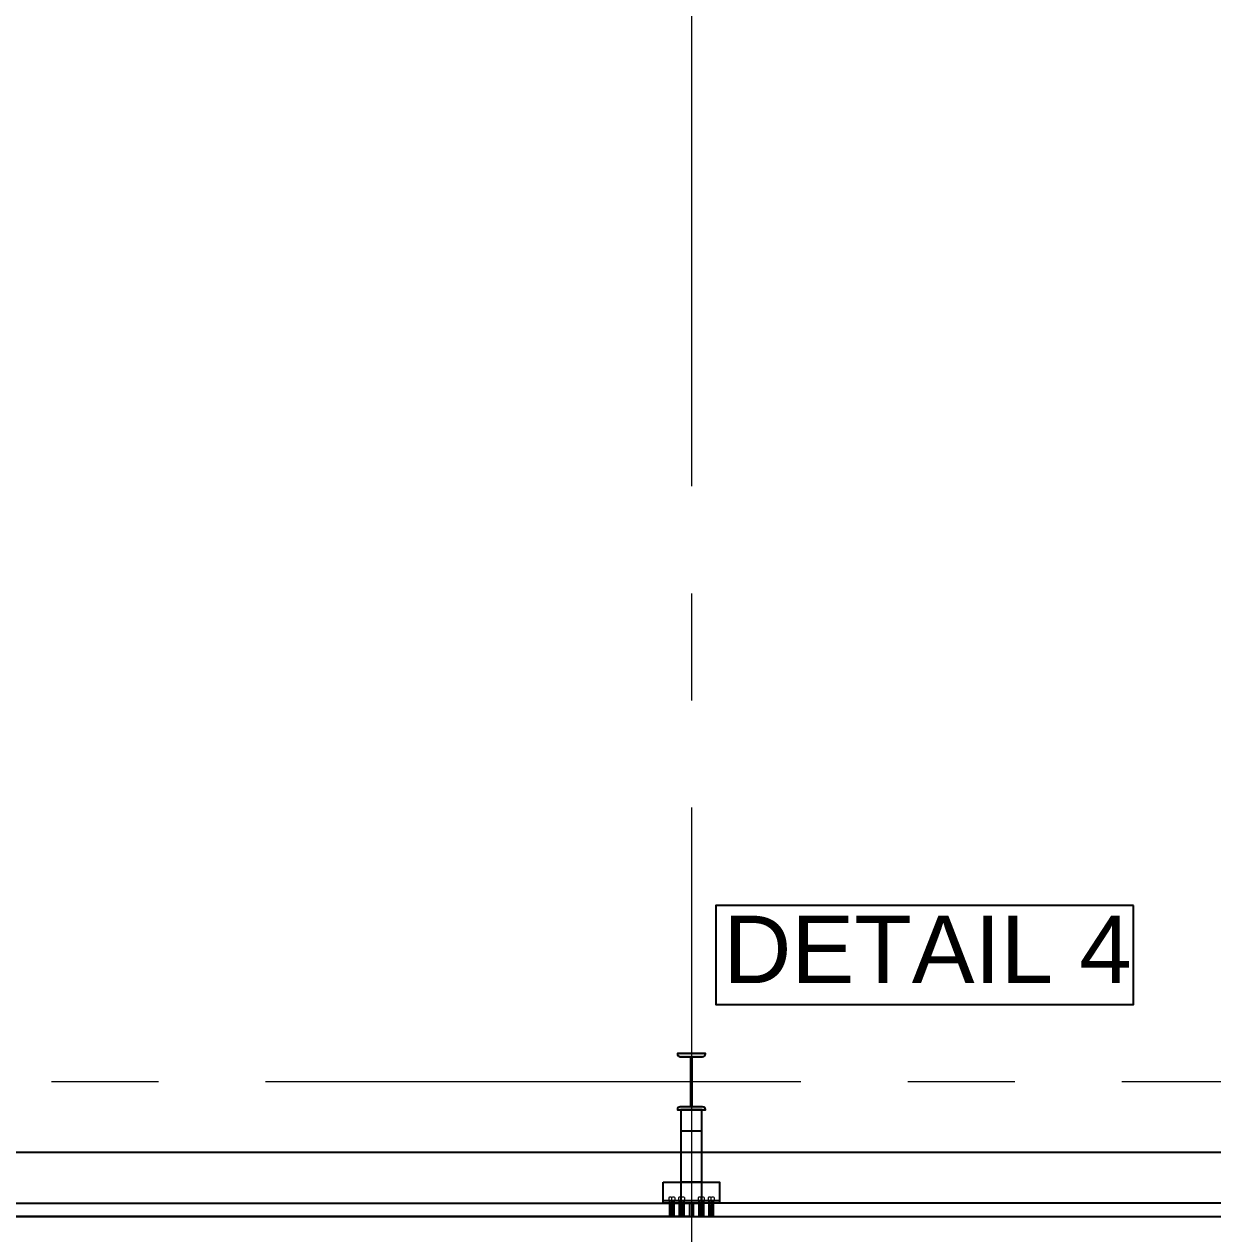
# Model space of a CAD drawing. Header units: millimetres. Extents: x 3470347 to 5996549, y -3470518 to 17149644.
# Drawn here: x 4849918 to 4854148, y 6611046 to 6615350 of the extents above; entities that cross this region are included whole.
import ezdxf
from ezdxf.enums import TextEntityAlignment as Align

# ---------------------------------------------------------------- set-up
doc = ezdxf.new("R2010")
doc.units = ezdxf.units.MM
doc.header["$MEASUREMENT"] = 0
doc.linetypes.add('CENTER', pattern=[50.8, 31.75, -6.35, 6.35, -6.35])
doc.layers.get('0').update_dxf_attribs({"linetype": 'CONTINUOUS', "lineweight": 25})
doc.layers.add('5', color=3, linetype='CONTINUOUS')
doc.layers.add('lintel', color=2, linetype='CONTINUOUS')
doc.layers.add('CENTER', color=8, linetype='CENTER', lineweight=0)
doc.layers.add('channnel', color=2, linetype='CONTINUOUS', lineweight=15)
doc.styles.add('TEXT3', font='geniso.shx')
doc.styles.add('TITLE', font='arial.ttf')

msp = doc.modelspace()

# ---------------------------------------------------------------- hatches: boundary and pattern name
at = {"transparency": 33554559}
h = msp.add_hatch(color=1, dxfattribs=at)
h.dxf.hatch_style = 1
h.paths.add_polyline_path([(4852242.54, 6611487.26), (4852342.54, 6611487.26), (4852342.54, 6611488.06, 0.4142136), (4852332.54, 6611498.06), (4852295.39, 6611498.06), (4852295.39, 6611676.46), (4852332.54, 6611676.46, 0.4142136), (4852342.54, 6611686.46), (4852342.54, 6611687.26), (4852242.54, 6611687.26), (4852242.54, 6611686.46, 0.4142136), (4852252.54, 6611676.46), (4852289.69, 6611676.46), (4852289.69, 6611498.06), (4852252.54, 6611498.06, 0.4142136), (4852242.54, 6611488.06)])

# ---------------------------------------------------------------- linework, layer by layer
at = {"color": 3}
msp.add_line((4852392.54, 6611163.26, 0), (4852192.54, 6611163.26, 0), dxfattribs=at)
at = {"color": 8, "linetype": 'ByBlock'}
for p, q in [((4852214.54, 6611163.26, 0), (4852214.54, 6611107.26, 0)), ((4852222.54, 6611163.26, 0), (4852222.54, 6611107.26, 0)), ((4852230.54, 6611163.26, 0), (4852230.54, 6611107.26, 0)), ((4852249.54, 6611163.26, 0), (4852249.54, 6611107.26, 0)), ((4852257.54, 6611163.26, 0), (4852257.54, 6611107.26, 0)), ((4852265.54, 6611163.26, 0), (4852265.54, 6611107.26, 0)), ((4852319.54, 6611163.26, 0), (4852319.54, 6611107.26, 0)), ((4852327.54, 6611163.26, 0), (4852327.54, 6611107.26, 0)), ((4852335.54, 6611163.26, 0), (4852335.54, 6611107.26, 0)), ((4852354.54, 6611163.26, 0), (4852354.54, 6611107.26, 0)), ((4852362.54, 6611163.26, 0), (4852362.54, 6611107.26, 0)), ((4852370.54, 6611163.26, 0), (4852370.54, 6611107.26, 0))]:
    msp.add_line(p, q, dxfattribs=at)
at = {"color": 2}
for p, q in [((4852285.87, 6611155.26, 0), (4852285.87, 6611107.26, 0)), ((4852285.87, 6611155.26, 0), (4852285.87, 6611107.26, 0)), ((4852299.2, 6611155.26, 0), (4852299.2, 6611107.26, 0)), ((4852299.2, 6611155.26, 0), (4852299.2, 6611107.26, 0))]:
    msp.add_line(p, q, dxfattribs=at)
at = {"color": 1, "elevation": 0}
msp.add_lwpolyline([(4852295.39, 6611498.06), (4852295.39, 6611676.46), (4852332.54, 6611676.46, 0.4142136), (4852342.54, 6611686.46), (4852342.54, 6611687.26), (4852242.54, 6611687.26), (4852242.54, 6611686.46, 0.4142136), (4852252.54, 6611676.46), (4852289.69, 6611676.46), (4852289.69, 6611498.06), (4852252.54, 6611498.06, 0.4142136), (4852242.54, 6611488.06), (4852242.54, 6611487.26), (4852342.54, 6611487.26), (4852342.54, 6611488.06, 0.4142136), (4852332.54, 6611498.06)], format="xyb", close=True, dxfattribs=at)
at = {"color": 3, "elevation": 0}
for points in [[(4852330.04, 6611412.26), (4852330.04, 6611487.26), (4852255.04, 6611487.26), (4852255.04, 6611412.26)], [(4852192.54, 6611230.26), (4852392.54, 6611230.26), (4852392.54, 6611155.26), (4852192.54, 6611155.26)], [(4852330.04, 6611155.26), (4852330.04, 6611230.26), (4852255.04, 6611230.26), (4852255.04, 6611155.26)]]:
    msp.add_lwpolyline(points, close=True, dxfattribs=at)
at = {"color": 6, "linetype": 'ByBlock', "elevation": 0}
for points in [[(4852285.87, 6611155.26), (4852285.87, 6611107.26), (4847312.04, 6611107.26), (4847312.04, 6611155.26)], [(4852299.2, 6611155.26), (4852299.2, 6611107.26), (4857106.54, 6611107.26), (4857106.54, 6611155.26)]]:
    msp.add_lwpolyline(points, close=True, dxfattribs=at)
at = {"layer": 'CENTER', "color": 8, "ltscale": 60}
msp.add_line((4864873.95, 6611587.26, 0), (4827811.52, 6611587.26, 0), dxfattribs=at)
at = {"layer": 'channnel', "color": 8, "linetype": 'ByBlock'}
for p, q in [((4852211.87, 6611175.58, 0), (4852211.87, 6611163.26, 0)), ((4852222.54, 6611163.26, 0), (4852222.54, 6611175.58, 0)), ((4852233.2, 6611175.58, 0), (4852233.2, 6611163.26, 0)), ((4852246.87, 6611175.58, 0), (4852246.87, 6611163.26, 0)), ((4852257.54, 6611163.26, 0), (4852257.54, 6611175.58, 0)), ((4852268.2, 6611175.58, 0), (4852268.2, 6611163.26, 0)), ((4852316.87, 6611175.58, 0), (4852316.87, 6611163.26, 0)), ((4852327.54, 6611163.26, 0), (4852327.54, 6611175.58, 0)), ((4852338.2, 6611175.58, 0), (4852338.2, 6611163.26, 0)), ((4852351.87, 6611175.58, 0), (4852351.87, 6611163.26, 0)), ((4852362.54, 6611163.26, 0), (4852362.54, 6611175.58, 0)), ((4852373.2, 6611175.58, 0), (4852373.2, 6611163.26, 0)), ((4852211.87, 6611163.26, 0), (4852233.2, 6611163.26, 0)), ((4852214.54, 6611163.26, 0), (4852214.54, 6611107.26, 0)), ((4852230.54, 6611148.86, 0), (4852214.54, 6611148.86, 0)), ((4852230.54, 6611163.26, 0), (4852230.54, 6611107.26, 0)), ((4852246.87, 6611163.26, 0), (4852268.2, 6611163.26, 0)), ((4852249.54, 6611163.26, 0), (4852249.54, 6611107.26, 0)), ((4852265.54, 6611148.86, 0), (4852249.54, 6611148.86, 0)), ((4852265.54, 6611163.26, 0), (4852265.54, 6611107.26, 0)), ((4852338.2, 6611163.26, 0), (4852316.87, 6611163.26, 0)), ((4852319.54, 6611163.26, 0), (4852319.54, 6611107.26, 0)), ((4852319.54, 6611148.86, 0), (4852335.54, 6611148.86, 0)), ((4852335.54, 6611163.26, 0), (4852335.54, 6611107.26, 0)), ((4852373.2, 6611163.26, 0), (4852351.87, 6611163.26, 0)), ((4852354.54, 6611163.26, 0), (4852354.54, 6611107.26, 0)), ((4852354.54, 6611148.86, 0), (4852370.54, 6611148.86, 0)), ((4852370.54, 6611163.26, 0), (4852370.54, 6611107.26, 0)), ((4852214.54, 6611107.26, 0), (4852230.54, 6611107.26, 0)), ((4852249.54, 6611107.26, 0), (4852265.54, 6611107.26, 0)), ((4852335.54, 6611107.26, 0), (4852319.54, 6611107.26, 0)), ((4852370.54, 6611107.26, 0), (4852354.54, 6611107.26, 0))]:
    msp.add_line(p, q, dxfattribs=at)
at = {"layer": 'channnel', "color": 8, "linetype": 'Continuous'}
for p, q in [((4852214.79, 6611149.52, 0), (4852214.54, 6611149.4, 0)), ((4852229.64, 6611148.86, 0), (4852214.54, 6611141.82, 0)), ((4852223.14, 6611148.86, 0), (4852214.54, 6611144.85, 0)), ((4852216.63, 6611148.86, 0), (4852214.54, 6611147.89, 0)), ((4852214.79, 6611146.49, 0), (4852214.54, 6611146.37, 0)), ((4852230.54, 6611146.24, 0), (4852214.54, 6611138.78, 0)), ((4852214.79, 6611143.45, 0), (4852214.54, 6611143.34, 0)), ((4852230.54, 6611143.21, 0), (4852214.54, 6611135.75, 0)), ((4852230.54, 6611140.64, 0), (4852214.54, 6611133.18, 0)), ((4852214.79, 6611140.42, 0), (4852214.54, 6611140.3, 0)), ((4852230.54, 6611140.18, 0), (4852214.54, 6611132.72, 0)), ((4852230.54, 6611140.04, 0), (4852214.54, 6611139.24, 0)), ((4852230.54, 6611134.11, 0), (4852214.54, 6611138.65, 0)), ((4852230.54, 6611137.6, 0), (4852214.54, 6611130.14, 0)), ((4852214.79, 6611137.38, 0), (4852214.54, 6611137.27, 0)), ((4852230.54, 6611137.14, 0), (4852214.54, 6611129.68, 0)), ((4852230.54, 6611131.67, 0), (4852214.54, 6611136.21, 0)), ((4852230.54, 6611134.57, 0), (4852214.54, 6611127.11, 0)), ((4852214.79, 6611134.35, 0), (4852214.54, 6611134.23, 0)), ((4852230.54, 6611131.53, 0), (4852214.54, 6611124.07, 0)), ((4852230.54, 6611131.07, 0), (4852214.54, 6611130.28, 0)), ((4852230.54, 6611128.5, 0), (4852214.54, 6611121.04, 0)), ((4852226.39, 6611148.86, 0), (4852215.12, 6611143.61, 0)), ((4852219.88, 6611148.86, 0), (4852215.12, 6611146.64, 0)), ((4852229.96, 6611147.49, 0), (4852215.12, 6611140.57, 0)), ((4852229.96, 6611144.46, 0), (4852215.12, 6611137.54, 0)), ((4852229.96, 6611141.42, 0), (4852215.12, 6611134.5, 0)), ((4852229.96, 6611141.29, 0), (4852215.12, 6611141.03, 0)), ((4852229.96, 6611135.35, 0), (4852215.12, 6611140.43, 0)), ((4852229.96, 6611138.85, 0), (4852215.12, 6611131.93, 0)), ((4852229.96, 6611138.39, 0), (4852215.12, 6611131.47, 0)), ((4852229.96, 6611138.25, 0), (4852215.12, 6611138, 0)), ((4852229.96, 6611135.81, 0), (4852215.12, 6611128.9, 0)), ((4852229.96, 6611129.88, 0), (4852215.12, 6611134.96, 0)), ((4852229.96, 6611132.78, 0), (4852215.12, 6611125.86, 0)), ((4852229.96, 6611132.32, 0), (4852215.12, 6611132.07, 0)), ((4852229.96, 6611129.75, 0), (4852215.12, 6611122.83, 0)), ((4852249.79, 6611149.52, 0), (4852249.54, 6611149.4, 0)), ((4852264.64, 6611148.86, 0), (4852249.54, 6611141.82, 0)), ((4852258.14, 6611148.86, 0), (4852249.54, 6611144.85, 0)), ((4852251.63, 6611148.86, 0), (4852249.54, 6611147.89, 0)), ((4852249.79, 6611146.49, 0), (4852249.54, 6611146.37, 0)), ((4852265.54, 6611146.24, 0), (4852249.54, 6611138.78, 0)), ((4852249.79, 6611143.45, 0), (4852249.54, 6611143.34, 0)), ((4852265.54, 6611143.21, 0), (4852249.54, 6611135.75, 0)), ((4852265.54, 6611140.64, 0), (4852249.54, 6611133.18, 0)), ((4852249.79, 6611140.42, 0), (4852249.54, 6611140.3, 0)), ((4852265.54, 6611140.18, 0), (4852249.54, 6611132.72, 0)), ((4852265.54, 6611140.04, 0), (4852249.54, 6611139.24, 0)), ((4852265.54, 6611134.11, 0), (4852249.54, 6611138.65, 0)), ((4852265.54, 6611137.6, 0), (4852249.54, 6611130.14, 0)), ((4852249.79, 6611137.38, 0), (4852249.54, 6611137.27, 0)), ((4852265.54, 6611137.14, 0), (4852249.54, 6611129.68, 0)), ((4852265.54, 6611131.67, 0), (4852249.54, 6611136.21, 0)), ((4852265.54, 6611134.57, 0), (4852249.54, 6611127.11, 0)), ((4852249.79, 6611134.35, 0), (4852249.54, 6611134.23, 0)), ((4852265.54, 6611131.53, 0), (4852249.54, 6611124.07, 0)), ((4852265.54, 6611131.07, 0), (4852249.54, 6611130.28, 0)), ((4852265.54, 6611128.5, 0), (4852249.54, 6611121.04, 0)), ((4852261.39, 6611148.86, 0), (4852250.12, 6611143.61, 0)), ((4852254.88, 6611148.86, 0), (4852250.12, 6611146.64, 0)), ((4852264.96, 6611147.49, 0), (4852250.12, 6611140.57, 0)), ((4852264.96, 6611144.46, 0), (4852250.12, 6611137.54, 0)), ((4852264.96, 6611141.42, 0), (4852250.12, 6611134.5, 0)), ((4852264.96, 6611141.29, 0), (4852250.12, 6611141.03, 0)), ((4852264.96, 6611135.35, 0), (4852250.12, 6611140.43, 0)), ((4852264.96, 6611138.85, 0), (4852250.12, 6611131.93, 0)), ((4852264.96, 6611138.39, 0), (4852250.12, 6611131.47, 0)), ((4852264.96, 6611138.25, 0), (4852250.12, 6611138, 0)), ((4852264.96, 6611135.81, 0), (4852250.12, 6611128.9, 0)), ((4852264.96, 6611129.88, 0), (4852250.12, 6611134.96, 0)), ((4852264.96, 6611132.78, 0), (4852250.12, 6611125.86, 0)), ((4852264.96, 6611132.32, 0), (4852250.12, 6611132.07, 0)), ((4852264.96, 6611129.75, 0), (4852250.12, 6611122.83, 0)), ((4852319.54, 6611146.24, 0), (4852335.54, 6611138.78, 0)), ((4852319.54, 6611143.21, 0), (4852335.54, 6611135.75, 0)), ((4852319.54, 6611140.64, 0), (4852335.54, 6611133.18, 0)), ((4852319.54, 6611140.18, 0), (4852335.54, 6611132.72, 0)), ((4852319.54, 6611140.04, 0), (4852335.54, 6611139.24, 0)), ((4852319.54, 6611134.11, 0), (4852335.54, 6611138.65, 0)), ((4852319.54, 6611137.6, 0), (4852335.54, 6611130.14, 0)), ((4852319.54, 6611137.14, 0), (4852335.54, 6611129.68, 0)), ((4852319.54, 6611131.67, 0), (4852335.54, 6611136.21, 0)), ((4852319.54, 6611134.57, 0), (4852335.54, 6611127.11, 0)), ((4852319.54, 6611131.53, 0), (4852335.54, 6611124.07, 0)), ((4852319.54, 6611131.07, 0), (4852335.54, 6611130.28, 0)), ((4852319.54, 6611128.5, 0), (4852335.54, 6611121.04, 0)), ((4852320.12, 6611147.49, 0), (4852334.96, 6611140.57, 0)), ((4852320.12, 6611144.46, 0), (4852334.96, 6611137.54, 0)), ((4852320.12, 6611141.42, 0), (4852334.96, 6611134.5, 0)), ((4852320.12, 6611141.29, 0), (4852334.96, 6611141.03, 0)), ((4852320.12, 6611135.35, 0), (4852334.96, 6611140.43, 0)), ((4852320.12, 6611138.85, 0), (4852334.96, 6611131.93, 0)), ((4852320.12, 6611138.39, 0), (4852334.96, 6611131.47, 0)), ((4852320.12, 6611138.25, 0), (4852334.96, 6611138, 0)), ((4852320.12, 6611135.81, 0), (4852334.96, 6611128.9, 0)), ((4852320.12, 6611129.88, 0), (4852334.96, 6611134.96, 0)), ((4852320.12, 6611132.78, 0), (4852334.96, 6611125.86, 0)), ((4852320.12, 6611132.32, 0), (4852334.96, 6611132.07, 0)), ((4852320.12, 6611129.75, 0), (4852334.96, 6611122.83, 0)), ((4852320.43, 6611148.86, 0), (4852335.54, 6611141.82, 0)), ((4852323.68, 6611148.86, 0), (4852334.96, 6611143.61, 0)), ((4852326.94, 6611148.86, 0), (4852335.54, 6611144.85, 0)), ((4852330.19, 6611148.86, 0), (4852334.96, 6611146.64, 0)), ((4852333.44, 6611148.86, 0), (4852335.54, 6611147.89, 0)), ((4852335.29, 6611149.52, 0), (4852335.54, 6611149.4, 0)), ((4852335.29, 6611146.49, 0), (4852335.54, 6611146.37, 0)), ((4852335.29, 6611143.45, 0), (4852335.54, 6611143.34, 0)), ((4852335.29, 6611140.42, 0), (4852335.54, 6611140.3, 0)), ((4852335.29, 6611137.38, 0), (4852335.54, 6611137.27, 0)), ((4852335.29, 6611134.35, 0), (4852335.54, 6611134.23, 0)), ((4852354.54, 6611146.24, 0), (4852370.54, 6611138.78, 0)), ((4852354.54, 6611143.21, 0), (4852370.54, 6611135.75, 0)), ((4852354.54, 6611140.64, 0), (4852370.54, 6611133.18, 0)), ((4852354.54, 6611140.18, 0), (4852370.54, 6611132.72, 0)), ((4852354.54, 6611140.04, 0), (4852370.54, 6611139.24, 0)), ((4852354.54, 6611134.11, 0), (4852370.54, 6611138.65, 0)), ((4852354.54, 6611137.6, 0), (4852370.54, 6611130.14, 0)), ((4852354.54, 6611137.14, 0), (4852370.54, 6611129.68, 0)), ((4852354.54, 6611131.67, 0), (4852370.54, 6611136.21, 0)), ((4852354.54, 6611134.57, 0), (4852370.54, 6611127.11, 0)), ((4852354.54, 6611131.53, 0), (4852370.54, 6611124.07, 0)), ((4852354.54, 6611131.07, 0), (4852370.54, 6611130.28, 0)), ((4852354.54, 6611128.5, 0), (4852370.54, 6611121.04, 0)), ((4852355.12, 6611147.49, 0), (4852369.96, 6611140.57, 0)), ((4852355.12, 6611144.46, 0), (4852369.96, 6611137.54, 0)), ((4852355.12, 6611141.42, 0), (4852369.96, 6611134.5, 0)), ((4852355.12, 6611141.29, 0), (4852369.96, 6611141.03, 0)), ((4852355.12, 6611135.35, 0), (4852369.96, 6611140.43, 0)), ((4852355.12, 6611138.85, 0), (4852369.96, 6611131.93, 0)), ((4852355.12, 6611138.39, 0), (4852369.96, 6611131.47, 0)), ((4852355.12, 6611138.25, 0), (4852369.96, 6611138, 0)), ((4852355.12, 6611135.81, 0), (4852369.96, 6611128.9, 0)), ((4852355.12, 6611129.88, 0), (4852369.96, 6611134.96, 0)), ((4852355.12, 6611132.78, 0), (4852369.96, 6611125.86, 0)), ((4852355.12, 6611132.32, 0), (4852369.96, 6611132.07, 0)), ((4852355.12, 6611129.75, 0), (4852369.96, 6611122.83, 0)), ((4852355.43, 6611148.86, 0), (4852370.54, 6611141.82, 0)), ((4852358.68, 6611148.86, 0), (4852369.96, 6611143.61, 0)), ((4852361.94, 6611148.86, 0), (4852370.54, 6611144.85, 0)), ((4852365.19, 6611148.86, 0), (4852369.96, 6611146.64, 0)), ((4852368.44, 6611148.86, 0), (4852370.54, 6611147.89, 0)), ((4852370.29, 6611149.52, 0), (4852370.54, 6611149.4, 0)), ((4852370.29, 6611146.49, 0), (4852370.54, 6611146.37, 0)), ((4852370.29, 6611143.45, 0), (4852370.54, 6611143.34, 0)), ((4852370.29, 6611140.42, 0), (4852370.54, 6611140.3, 0)), ((4852370.29, 6611137.38, 0), (4852370.54, 6611137.27, 0)), ((4852370.29, 6611134.35, 0), (4852370.54, 6611134.23, 0)), ((4852230.54, 6611125.47, 0), (4852214.54, 6611118, 0)), ((4852230.54, 6611122.43, 0), (4852214.54, 6611114.97, 0)), ((4852229.96, 6611119.13, 0), (4852214.54, 6611111.94, 0)), ((4852229.96, 6611116.09, 0), (4852214.54, 6611108.9, 0)), ((4852229.96, 6611126.71, 0), (4852215.12, 6611119.79, 0)), ((4852229.96, 6611123.68, 0), (4852215.12, 6611116.76, 0)), ((4852230.54, 6611120.91, 0), (4852215.12, 6611113.72, 0)), ((4852230.54, 6611117.88, 0), (4852215.12, 6611110.69, 0)), ((4852230.54, 6611114.85, 0), (4852215.12, 6611107.66, 0)), ((4852229.96, 6611113.06, 0), (4852217.53, 6611107.26, 0)), ((4852230.54, 6611111.81, 0), (4852220.78, 6611107.26, 0)), ((4852229.96, 6611110.02, 0), (4852224.03, 6611107.26, 0)), ((4852230.54, 6611108.78, 0), (4852227.29, 6611107.26, 0)), ((4852265.54, 6611125.47, 0), (4852249.54, 6611118, 0)), ((4852265.54, 6611122.43, 0), (4852249.54, 6611114.97, 0)), ((4852264.96, 6611119.13, 0), (4852249.54, 6611111.94, 0)), ((4852264.96, 6611116.09, 0), (4852249.54, 6611108.9, 0)), ((4852264.96, 6611126.71, 0), (4852250.12, 6611119.79, 0)), ((4852264.96, 6611123.68, 0), (4852250.12, 6611116.76, 0)), ((4852265.54, 6611120.91, 0), (4852250.12, 6611113.72, 0)), ((4852265.54, 6611117.88, 0), (4852250.12, 6611110.69, 0)), ((4852265.54, 6611114.85, 0), (4852250.12, 6611107.66, 0)), ((4852264.96, 6611113.06, 0), (4852252.53, 6611107.26, 0)), ((4852265.54, 6611111.81, 0), (4852255.78, 6611107.26, 0)), ((4852264.96, 6611110.02, 0), (4852259.03, 6611107.26, 0)), ((4852265.54, 6611108.78, 0), (4852262.29, 6611107.26, 0)), ((4852319.54, 6611125.47, 0), (4852335.54, 6611118, 0)), ((4852319.54, 6611122.43, 0), (4852335.54, 6611114.97, 0)), ((4852319.54, 6611120.91, 0), (4852334.96, 6611113.72, 0)), ((4852319.54, 6611117.88, 0), (4852334.96, 6611110.69, 0)), ((4852319.54, 6611114.85, 0), (4852334.96, 6611107.66, 0)), ((4852319.54, 6611111.81, 0), (4852329.29, 6611107.26, 0)), ((4852319.54, 6611108.78, 0), (4852322.79, 6611107.26, 0)), ((4852320.12, 6611126.71, 0), (4852334.96, 6611119.79, 0)), ((4852320.12, 6611123.68, 0), (4852334.96, 6611116.76, 0)), ((4852320.12, 6611119.13, 0), (4852335.54, 6611111.94, 0)), ((4852320.12, 6611116.09, 0), (4852335.54, 6611108.9, 0)), ((4852320.12, 6611113.06, 0), (4852332.55, 6611107.26, 0)), ((4852320.12, 6611110.02, 0), (4852326.04, 6611107.26, 0)), ((4852354.54, 6611125.47, 0), (4852370.54, 6611118, 0)), ((4852354.54, 6611122.43, 0), (4852370.54, 6611114.97, 0)), ((4852354.54, 6611120.91, 0), (4852369.96, 6611113.72, 0)), ((4852354.54, 6611117.88, 0), (4852369.96, 6611110.69, 0)), ((4852354.54, 6611114.85, 0), (4852369.96, 6611107.66, 0)), ((4852354.54, 6611111.81, 0), (4852364.29, 6611107.26, 0)), ((4852354.54, 6611108.78, 0), (4852357.79, 6611107.26, 0)), ((4852355.12, 6611126.71, 0), (4852369.96, 6611119.79, 0)), ((4852355.12, 6611123.68, 0), (4852369.96, 6611116.76, 0)), ((4852355.12, 6611119.13, 0), (4852370.54, 6611111.94, 0)), ((4852355.12, 6611116.09, 0), (4852370.54, 6611108.9, 0)), ((4852355.12, 6611113.06, 0), (4852367.55, 6611107.26, 0)), ((4852355.12, 6611110.02, 0), (4852361.04, 6611107.26, 0))]:
    msp.add_line(p, q, dxfattribs=at)
at = {"layer": 'channnel', "color": 8, "linetype": 'ByBlock'}
for centre in [(4852217.2, 6611162.04, 0), (4852227.87, 6611162.04, 0), (4852252.2, 6611162.04, 0), (4852262.87, 6611162.04, 0), (4852322.2, 6611162.04, 0), (4852332.87, 6611162.04, 0), (4852357.2, 6611162.04, 0), (4852367.87, 6611162.04, 0)]:
    msp.add_arc(centre, 14.55, 68.49843, 111.50157, dxfattribs=at)
at = {"layer": 'channnel', "color": 8, "linetype": 'Continuous'}
for centre, radius, start, end in [((4852222.39, 6611136.02, 0), 8.28, 161.5284, 208.5661), ((4852214.83, 6611147.26, 0), 0.688, 115, 295), ((4852214.83, 6611144.23, 0), 0.688, 115, 295), ((4852214.83, 6611141.19, 0), 0.688, 115, 295), ((4852214.83, 6611138.62, 0), 0.688, 115, 295), ((4852214.83, 6611138.16, 0), 0.688, 115, 295), ((4852214.83, 6611135.59, 0), 0.688, 115, 295), ((4852214.83, 6611135.13, 0), 0.688, 115, 295), ((4852214.83, 6611132.55, 0), 0.688, 115, 295), ((4852214.83, 6611132.09, 0), 0.688, 115, 295), ((4852214.83, 6611129.52, 0), 0.687, 115, 295), ((4852194.11, 6611136.78, 0), 21.43, 342.35517, 11.45871), ((4852194.11, 6611136.18, 0), 21.43, 342.35517, 11.45871), ((4852250.96, 6611134.14, 0), 21.43, 162.35517, 191.45871), ((4852230.25, 6611146.87, 0), 0.687, 295, 115), ((4852230.25, 6611143.83, 0), 0.687, 295, 115), ((4852230.25, 6611140.8, 0), 0.687, 295, 115), ((4852230.25, 6611140.66, 0), 0.688, 295, 115), ((4852230.25, 6611138.23, 0), 0.687, 295, 115), ((4852230.25, 6611137.76, 0), 0.687, 295, 115), ((4852222.69, 6611134.29, 0), 8.28, 341.5284, 28.5661), ((4852230.25, 6611135.19, 0), 0.688, 295, 115), ((4852230.25, 6611134.73, 0), 0.687, 295, 115), ((4852230.25, 6611132.16, 0), 0.688, 295, 115), ((4852230.25, 6611131.7, 0), 0.687, 295, 115), ((4852230.25, 6611129.12, 0), 0.687, 295, 115), ((4852257.39, 6611136.02, 0), 8.28, 161.5284, 208.5661), ((4852249.83, 6611147.26, 0), 0.688, 115, 295), ((4852249.83, 6611144.23, 0), 0.688, 115, 295), ((4852249.83, 6611141.19, 0), 0.688, 115, 295), ((4852249.83, 6611138.62, 0), 0.688, 115, 295), ((4852249.83, 6611138.16, 0), 0.688, 115, 295), ((4852249.83, 6611135.59, 0), 0.688, 115, 295), ((4852249.83, 6611135.13, 0), 0.688, 115, 295), ((4852249.83, 6611132.55, 0), 0.688, 115, 295), ((4852249.83, 6611132.09, 0), 0.688, 115, 295), ((4852249.83, 6611129.52, 0), 0.687, 115, 295), ((4852229.11, 6611136.78, 0), 21.43, 342.35517, 11.45871), ((4852229.11, 6611136.18, 0), 21.43, 342.35517, 11.45871), ((4852285.96, 6611134.14, 0), 21.43, 162.35517, 191.45871), ((4852265.25, 6611146.87, 0), 0.687, 295, 115), ((4852265.25, 6611143.83, 0), 0.687, 295, 115), ((4852265.25, 6611140.8, 0), 0.687, 295, 115), ((4852265.25, 6611140.66, 0), 0.688, 295, 115), ((4852265.25, 6611138.23, 0), 0.687, 295, 115), ((4852265.25, 6611137.76, 0), 0.687, 295, 115), ((4852257.69, 6611134.29, 0), 8.28, 341.5284, 28.5661), ((4852265.25, 6611135.19, 0), 0.688, 295, 115), ((4852265.25, 6611134.73, 0), 0.687, 295, 115), ((4852265.25, 6611132.16, 0), 0.688, 295, 115), ((4852265.25, 6611131.7, 0), 0.687, 295, 115), ((4852265.25, 6611129.12, 0), 0.687, 295, 115), ((4852327.39, 6611134.29, 0), 8.28, 151.4339, 198.4716), ((4852319.83, 6611146.87, 0), 0.687, 65, 245), ((4852319.83, 6611143.83, 0), 0.687, 65, 245), ((4852319.83, 6611140.8, 0), 0.687, 65, 245), ((4852319.83, 6611140.66, 0), 0.688, 65, 245), ((4852319.83, 6611138.23, 0), 0.687, 65, 245), ((4852319.83, 6611137.76, 0), 0.687, 65, 245), ((4852319.83, 6611135.19, 0), 0.688, 65, 245), ((4852319.83, 6611134.73, 0), 0.687, 65, 245), ((4852319.83, 6611132.16, 0), 0.688, 65, 245), ((4852319.83, 6611131.7, 0), 0.687, 65, 245), ((4852319.83, 6611129.12, 0), 0.687, 65, 245), ((4852299.11, 6611134.14, 0), 21.43, 348.54129, 17.64483), ((4852355.96, 6611136.78, 0), 21.43, 168.54129, 197.64483), ((4852355.96, 6611136.18, 0), 21.43, 168.54129, 197.64483), ((4852335.25, 6611147.26, 0), 0.688, 245, 65), ((4852335.25, 6611144.23, 0), 0.688, 245, 65), ((4852335.25, 6611141.19, 0), 0.688, 245, 65), ((4852335.25, 6611138.62, 0), 0.688, 245, 65), ((4852335.25, 6611138.16, 0), 0.688, 245, 65), ((4852327.69, 6611136.02, 0), 8.28, 331.4339, 18.4716), ((4852335.25, 6611135.59, 0), 0.688, 245, 65), ((4852335.25, 6611135.13, 0), 0.688, 245, 65), ((4852335.25, 6611132.55, 0), 0.688, 245, 65), ((4852335.25, 6611132.09, 0), 0.688, 245, 65), ((4852335.25, 6611129.52, 0), 0.687, 245, 65), ((4852362.39, 6611134.29, 0), 8.28, 151.4339, 198.4716), ((4852354.83, 6611146.87, 0), 0.687, 65, 245), ((4852354.83, 6611143.83, 0), 0.687, 65, 245), ((4852354.83, 6611140.8, 0), 0.687, 65, 245), ((4852354.83, 6611140.66, 0), 0.688, 65, 245), ((4852354.83, 6611138.23, 0), 0.687, 65, 245), ((4852354.83, 6611137.76, 0), 0.687, 65, 245), ((4852354.83, 6611135.19, 0), 0.688, 65, 245), ((4852354.83, 6611134.73, 0), 0.687, 65, 245), ((4852354.83, 6611132.16, 0), 0.688, 65, 245), ((4852354.83, 6611131.7, 0), 0.687, 65, 245), ((4852354.83, 6611129.12, 0), 0.687, 65, 245), ((4852334.11, 6611134.14, 0), 21.43, 348.54129, 17.64483), ((4852390.96, 6611136.78, 0), 21.43, 168.54129, 197.64483), ((4852390.96, 6611136.18, 0), 21.43, 168.54129, 197.64483), ((4852370.25, 6611147.26, 0), 0.688, 245, 65), ((4852370.25, 6611144.23, 0), 0.688, 245, 65), ((4852370.25, 6611141.19, 0), 0.688, 245, 65), ((4852370.25, 6611138.62, 0), 0.688, 245, 65), ((4852370.25, 6611138.16, 0), 0.688, 245, 65), ((4852362.69, 6611136.02, 0), 8.28, 331.4339, 18.4716), ((4852370.25, 6611135.59, 0), 0.688, 245, 65), ((4852370.25, 6611135.13, 0), 0.688, 245, 65), ((4852370.25, 6611132.55, 0), 0.688, 245, 65), ((4852370.25, 6611132.09, 0), 0.688, 245, 65), ((4852370.25, 6611129.52, 0), 0.687, 245, 65), ((4852214.83, 6611126.48, 0), 0.688, 115, 295), ((4852214.83, 6611123.45, 0), 0.688, 115, 295), ((4852214.83, 6611120.42, 0), 0.688, 115, 295), ((4852214.83, 6611117.38, 0), 0.688, 115, 295), ((4852214.83, 6611114.35, 0), 0.688, 115, 295), ((4852214.83, 6611111.31, 0), 0.688, 115, 295), ((4852214.83, 6611108.28, 0), 0.688, 115, 295), ((4852230.25, 6611126.09, 0), 0.688, 295, 115), ((4852230.25, 6611123.05, 0), 0.688, 295, 115), ((4852230.25, 6611118.5, 0), 0.688, 295, 115), ((4852230.25, 6611115.47, 0), 0.688, 295, 115), ((4852230.25, 6611112.43, 0), 0.687, 295, 115), ((4852230.25, 6611109.4, 0), 0.688, 295, 115), ((4852249.83, 6611126.48, 0), 0.688, 115, 295), ((4852249.83, 6611123.45, 0), 0.688, 115, 295), ((4852249.83, 6611120.42, 0), 0.688, 115, 295), ((4852249.83, 6611117.38, 0), 0.688, 115, 295), ((4852249.83, 6611114.35, 0), 0.688, 115, 295), ((4852249.83, 6611111.31, 0), 0.688, 115, 295), ((4852249.83, 6611108.28, 0), 0.688, 115, 295), ((4852265.25, 6611126.09, 0), 0.688, 295, 115), ((4852265.25, 6611123.05, 0), 0.688, 295, 115), ((4852265.25, 6611118.5, 0), 0.688, 295, 115), ((4852265.25, 6611115.47, 0), 0.688, 295, 115), ((4852265.25, 6611112.43, 0), 0.687, 295, 115), ((4852265.25, 6611109.4, 0), 0.688, 295, 115), ((4852319.83, 6611126.09, 0), 0.688, 65, 245), ((4852319.83, 6611123.05, 0), 0.688, 65, 245), ((4852319.83, 6611118.5, 0), 0.688, 65, 245), ((4852319.83, 6611115.47, 0), 0.688, 65, 245), ((4852319.83, 6611112.43, 0), 0.687, 65, 245), ((4852319.83, 6611109.4, 0), 0.688, 65, 245), ((4852335.25, 6611126.48, 0), 0.688, 245, 65), ((4852335.25, 6611123.45, 0), 0.688, 245, 65), ((4852335.25, 6611120.42, 0), 0.688, 245, 65), ((4852335.25, 6611117.38, 0), 0.688, 245, 65), ((4852335.25, 6611114.35, 0), 0.688, 245, 65), ((4852335.25, 6611111.31, 0), 0.688, 245, 65), ((4852335.25, 6611108.28, 0), 0.688, 245, 65), ((4852354.83, 6611126.09, 0), 0.688, 65, 245), ((4852354.83, 6611123.05, 0), 0.688, 65, 245), ((4852354.83, 6611118.5, 0), 0.688, 65, 245), ((4852354.83, 6611115.47, 0), 0.688, 65, 245), ((4852354.83, 6611112.43, 0), 0.687, 65, 245), ((4852354.83, 6611109.4, 0), 0.688, 65, 245), ((4852370.25, 6611126.48, 0), 0.688, 245, 65), ((4852370.25, 6611123.45, 0), 0.688, 245, 65), ((4852370.25, 6611120.42, 0), 0.688, 245, 65), ((4852370.25, 6611117.38, 0), 0.688, 245, 65), ((4852370.25, 6611114.35, 0), 0.688, 245, 65), ((4852370.25, 6611111.31, 0), 0.688, 245, 65), ((4852370.25, 6611108.28, 0), 0.688, 245, 65)]:
    msp.add_arc(centre, radius, start, end, dxfattribs=at)
at = {"layer": 'lintel', "color": 1, "linetype": 'ByBlock'}
msp.add_lwpolyline([(4853865.73, 6612214.45), (4852378.94, 6612214.45), (4852378.94, 6611861.75), (4853865.73, 6611861.75)], close=True, dxfattribs=at)
at = {"layer": 'lintel', "color": 5, "linetype": 'ByBlock', "elevation": 0}
msp.add_lwpolyline([(4852255.04, 6611107.26), (4852330.04, 6611107.26), (4852330.04, 6611487.26), (4852255.04, 6611487.26), (4852255.04, 6611107.26)], dxfattribs=at)

# ---------------------------------------------------------------- texts
at = {"lineweight": 25, "insert": (4809670.7, 6614007.88, 0), "char_height": 222.5378, "width": 60811.1409, "attachment_point": 1, "style": 'TEXT3', "bg_fill": 2}
msp.add_mtext('{\\ftimes new roman|b0|i0|c0|p0;\\L-}', dxfattribs=at)
at = {"layer": '5', "linetype": 'ByBlock', "style": 'TITLE'}
msp.add_text('DETAIL 4', height=240, dxfattribs=at).set_placement((4853132.9, 6612058.27), align=Align.MIDDLE_CENTER)

# ---------------------------------------------------------------- next in the draw order: linework, layer by layer
at = {"color": 8, "elevation": 0}
for points in [[(4832492.87, 6641107.26), (4832492.87, 6611107.26), (4862492.87, 6611107.26), (4862492.87, 6641107.26)], [(4832722.87, 6640877.26), (4832722.87, 6611337.26), (4862262.87, 6611337.26), (4862262.87, 6640877.26)]]:
    msp.add_lwpolyline(points, close=True, dxfattribs=at)
at = {"layer": 'CENTER', "color": 8, "ltscale": 60}
msp.add_line((4852292.54, 6646090.98, 0), (4852292.54, 6608276.48, 0), dxfattribs=at)

doc.saveas('drawing.dxf')
